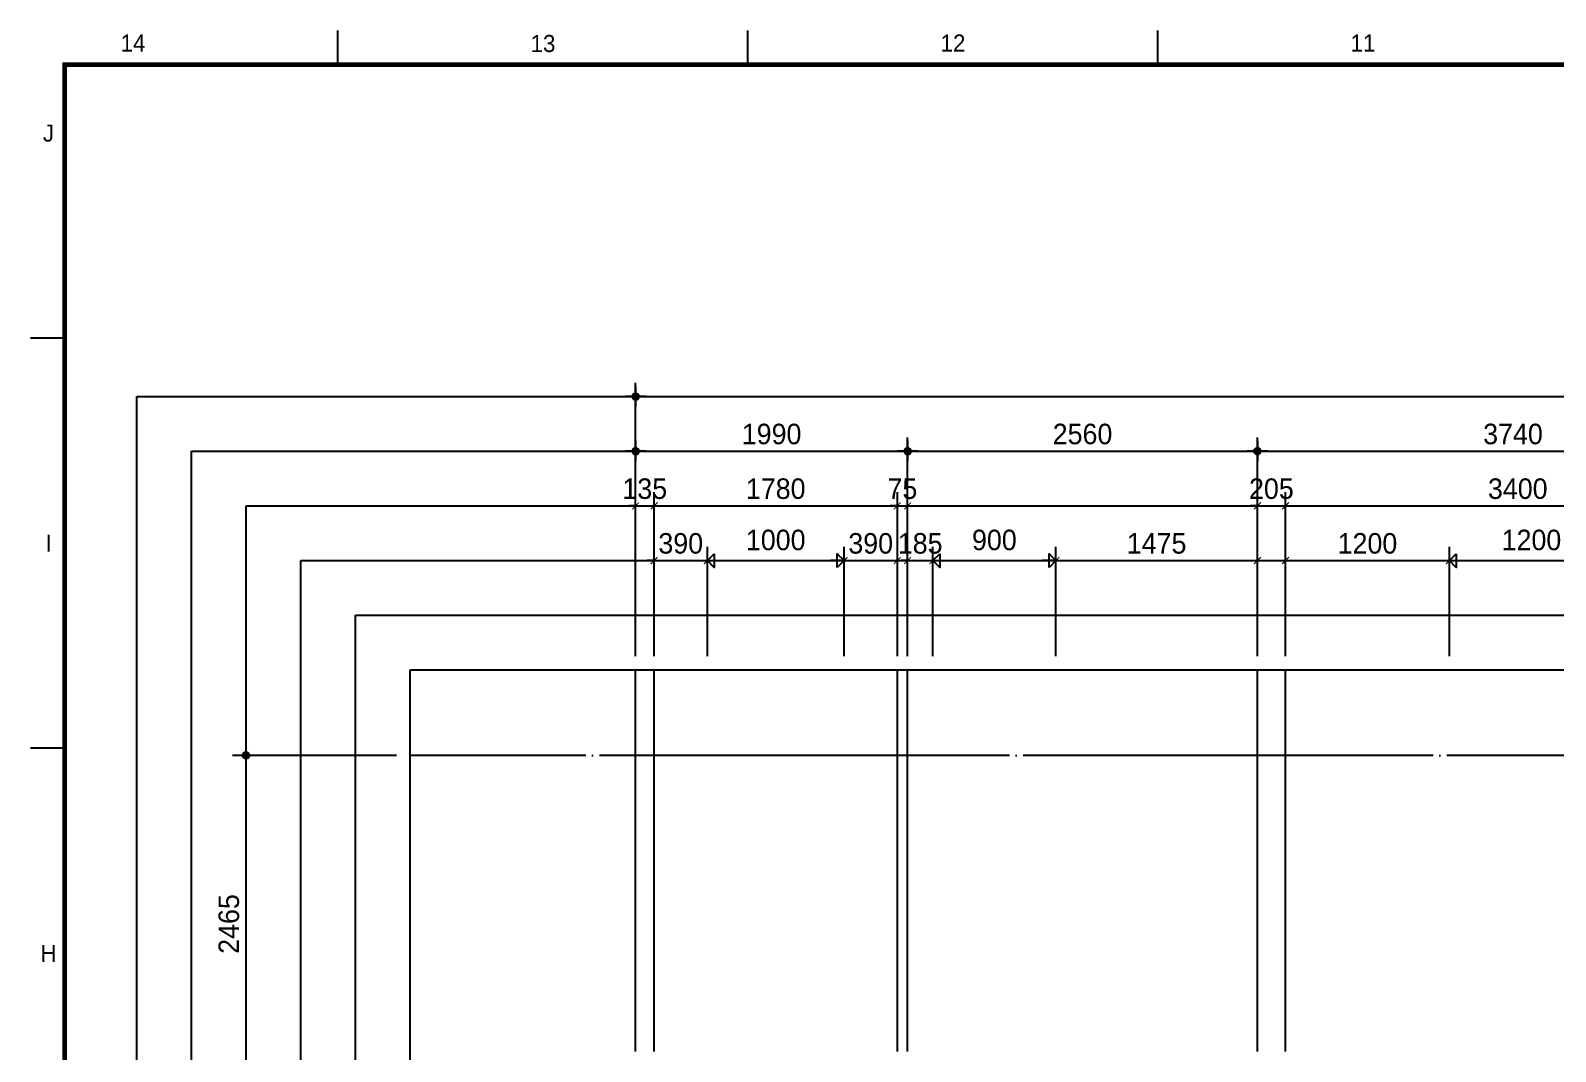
# Model space of a CAD drawing. Header units: millimetres. Extents: x -24416 to 92204, y -190080 to 23760.
# Drawn here: x 800 to 11959, y -138747 to -131280 of the extents above; entities that cross this region are included whole.
import ezdxf
from ezdxf.enums import TextEntityAlignment as Align

# ---------------------------------------------------------------- set-up
doc = ezdxf.new("R2010")
doc.units = ezdxf.units.MM
doc.header["$LTSCALE"] = 50
doc.linetypes.add('AUDIT_D_220706163347-0', pattern=[0])
doc.linetypes.add('CEN', pattern=[62, 60, -1, 0, -1])
doc.layers.get('defpoints').update_dxf_attribs({"color": 139})
for name, color, linetype in [('AA-BORD-FORM', 7, 'Continuous'), ('AA-BORD-TEXT', 3, 'Continuous'), ('AA-XXXX-DIMS', 7, 'Continuous'), ('ARDM', 7, 'Continuous'), ('CEN_CON', 1, 'CEN'), ('DIM', 7, 'AUDIT_D_220706163347-0'), ('실명박스', 7, 'AUDIT_D_220706163347-0')]:
    doc.layers.add(name, color=color, linetype=linetype)
doc.layers.add('AA-XXXX-MC', color=153, linetype='AUDIT_D_220706163347-0', plot=False)
doc.styles.add('HAUD01', font='Dotum.ttf')
doc.styles.add('맑은고딕', font='malgun.ttf', dxfattribs={"width": 0.9})
doc.dimstyles.new('DIM-50', dxfattribs={"dimscale": 50, "dimtxt": 3, "dimasz": 1, "dimexe": 2, "dimexo": 2, "dimgap": 1, "dimtad": 1, "dimdec": 0, "dimzin": 0, "dimdsep": 46, "dimtxsty": '맑은고딕', "dimblk1": 'DIMDOT', "dimblk2": 'DIMDOT', "dimsah": 1, "dimcen": 0.09, "dimdle": 2, "dimclrd": 7, "dimclre": 7, "dimclrt": 3, "dimadec": 0, "dimazin": 0, "dimtfac": 1, "dimtdec": 0, "dimtix": 1, "dimtmove": 2, "dimatfit": 3, "dimldrblk": 'DIMDOT', "dimfxl": 1, "dimtolj": 1, "dimtzin": 0, "dimarcsym": 0})
doc.dimstyles.new('MCDIM-50', dxfattribs={"dimscale": 50, "dimtxt": 3, "dimasz": 1, "dimexe": 2, "dimexo": 2, "dimgap": 1, "dimtad": 1, "dimdec": 0, "dimzin": 0, "dimdsep": 46, "dimtxsty": '맑은고딕', "dimblk1": 'ARCHTICK', "dimblk2": 'ARCHTICK', "dimsah": 1, "dimcen": 0.09, "dimdle": 2, "dimclrd": 7, "dimclre": 7, "dimclrt": 3, "dimadec": 0, "dimazin": 0, "dimtfac": 1, "dimtdec": 0, "dimtix": 1, "dimtmove": 2, "dimatfit": 3, "dimldrblk": 'ARCHTICK', "dimfxl": 1, "dimtolj": 1, "dimtzin": 0, "dimarcsym": 0})
doc.dimstyles.new('외부100-win', dxfattribs={"dimscale": 50, "dimtxt": 3, "dimasz": 1, "dimexe": 2, "dimexo": 2.5, "dimgap": 1.5, "dimtad": 1, "dimdec": 0, "dimzin": 0, "dimdsep": 46, "dimtxsty": '맑은고딕', "dimblk": 'DO2-2', "dimblk1": 'DO2-2', "dimblk2": 'DIMDOT', "dimcen": 0.09, "dimdle": 2, "dimclrd": 7, "dimclre": 7, "dimclrt": 3, "dimadec": 0, "dimazin": 0, "dimtfac": 1, "dimtdec": 0, "dimtix": 1, "dimtmove": 2, "dimatfit": 3, "dimldrblk": 'DO2-2', "dimfxl": 1, "dimtolj": 1, "dimtzin": 0, "dimarcsym": 0})

# ---------------------------------------------------------------- blocks, each defined once
blk = doc.blocks.new('XR-FORM 청주월명')
at = {"layer": 'AA-BORD-FORM', "color": 2}
for p, q in [((61, 577), (61, 582)), ((121, 577), (121, 582)), ((181, 577), (181, 582)), ((21, 537), (16, 537)), ((21, 477), (16, 477))]:
    blk.add_line(p, q, dxfattribs=at)
at = {"layer": 'AA-BORD-FORM', "color": 2, "const_width": 0.682}
blk.add_lwpolyline([(21, 17), (21, 577), (821, 577), (821, 17)], close=True, dxfattribs=at)
at = {"layer": 'AA-BORD-TEXT', "color": 7, "style": 'HAUD01'}
for s, p in [('14', (31, 580.17)), ('13', (91, 580.1)), ('12', (151, 580.17)), ('11', (211, 580.17)), ('J', (18.63, 567)), ('I', (18.67, 507)), ('H', (18.63, 447))]:
    blk.add_text(s, height=2.5, dxfattribs=at).set_placement(p, align=Align.MIDDLE_CENTER)
blk = doc.blocks.new('A$C415C5DAF')
at = {"layer": 'AA-XXXX-MC'}
for p, q in [((-7122, -157125), (-7122, -154335)), ((-5342, -157125), (-5342, -154335)), ((-2502, -157125), (-2502, -154335))]:
    blk.add_line(p, q, dxfattribs=at)
at = {"layer": 'CEN_CON'}
for p, q in [((-7257, -157125), (-7257, -154335)), ((-5267, -157125), (-5267, -154335)), ((-2707, -157125), (-2707, -154335)), ((1678, -154960), (-8909, -154960))]:
    blk.add_line(p, q, dxfattribs=at)
blk = doc.blocks.new('DIMDOT')
at = {"layer": 'AA-XXXX-DIMS'}
for p, q in [((-1.5, 0), (1.5, 0)), ((0, -1.5), (0, 1.5))]:
    blk.add_line(p, q, dxfattribs=at)
for radius in [0.5, 0.25]:
    blk.add_circle((0, 0), radius, dxfattribs=at)
blk = doc.blocks.new('*D366')
at = {"layer": 'defpoints', "color": 0, "transparency": 16777216}
for p in [(10305, -158117), (8315, -159717), (10305, -159717)]:
    blk.add_point(p, dxfattribs=at)
at = {"layer": 'DIM', "color": 7, "lineweight": -2, "transparency": 16777216}
for p, q in [((8315, -159617), (8315, -158017)), ((8365, -158117), (10255, -158117)), ((10305, -159617), (10305, -158017))]:
    blk.add_line(p, q, dxfattribs=at)
at = {"layer": 'DIM', "color": 7, "lineweight": -2, "transparency": 16777216, "xscale": 50, "yscale": 50, "zscale": 50, "rotation": 180}
blk.add_blockref('DIMDOT', (8315, -158117), dxfattribs=at)
at = {"layer": 'DIM', "color": 7, "lineweight": -2, "transparency": 16777216, "xscale": 50, "yscale": 50, "zscale": 50}
blk.add_blockref('DIMDOT', (10305, -158117), dxfattribs=at)
at = {"layer": 'DIM', "color": 3, "transparency": 16777216, "insert": (9310, -157992), "char_height": 150, "attachment_point": 5, "style": 'HAUD01'}
blk.add_mtext('\\A1;1990', dxfattribs=at)
blk = doc.blocks.new('*D367')
at = {"layer": 'defpoints', "color": 0, "transparency": 16777216}
for p in [(12865, -158117), (10305, -159717), (12865, -159717)]:
    blk.add_point(p, dxfattribs=at)
at = {"layer": 'DIM', "color": 7, "lineweight": -2, "transparency": 16777216}
for p, q in [((10305, -159617), (10305, -158017)), ((10355, -158117), (12815, -158117)), ((12865, -159617), (12865, -158017))]:
    blk.add_line(p, q, dxfattribs=at)
at = {"layer": 'DIM', "color": 7, "lineweight": -2, "transparency": 16777216, "xscale": 50, "yscale": 50, "zscale": 50, "rotation": 180}
blk.add_blockref('DIMDOT', (10305, -158117), dxfattribs=at)
at = {"layer": 'DIM', "color": 7, "lineweight": -2, "transparency": 16777216, "xscale": 50, "yscale": 50, "zscale": 50}
blk.add_blockref('DIMDOT', (12865, -158117), dxfattribs=at)
at = {"layer": 'DIM', "color": 3, "transparency": 16777216, "insert": (11585, -157992), "char_height": 150, "attachment_point": 5, "style": 'HAUD01'}
blk.add_mtext('\\A1;2560', dxfattribs=at)
blk = doc.blocks.new('*D368')
at = {"layer": 'defpoints', "color": 0, "transparency": 16777216}
for p in [(16605, -158117), (12865, -159717), (16605, -159717)]:
    blk.add_point(p, dxfattribs=at)
at = {"layer": 'DIM', "color": 7, "lineweight": -2, "transparency": 16777216}
for p, q in [((12865, -159617), (12865, -158017)), ((12915, -158117), (16555, -158117)), ((16605, -159617), (16605, -158017))]:
    blk.add_line(p, q, dxfattribs=at)
at = {"layer": 'DIM', "color": 7, "lineweight": -2, "transparency": 16777216, "xscale": 50, "yscale": 50, "zscale": 50, "rotation": 180}
blk.add_blockref('DIMDOT', (12865, -158117), dxfattribs=at)
at = {"layer": 'DIM', "color": 7, "lineweight": -2, "transparency": 16777216, "xscale": 50, "yscale": 50, "zscale": 50}
blk.add_blockref('DIMDOT', (16605, -158117), dxfattribs=at)
at = {"layer": 'DIM', "color": 3, "transparency": 16777216, "insert": (14735, -157992), "char_height": 150, "attachment_point": 5, "style": 'HAUD01'}
blk.add_mtext('\\A1;3740', dxfattribs=at)
blk = doc.blocks.new('*D378')
at = {"layer": 'defpoints', "color": 0, "transparency": 16777216}
for p in [(33575, -157717), (8315, -159717), (33575, -159717)]:
    blk.add_point(p, dxfattribs=at)
at = {"layer": 'DIM', "color": 7, "lineweight": -2, "transparency": 16777216}
for p, q in [((8315, -159617), (8315, -157617)), ((33575, -159617), (33575, -157617)), ((8365, -157717), (33525, -157717))]:
    blk.add_line(p, q, dxfattribs=at)
at = {"layer": 'DIM', "color": 7, "lineweight": -2, "transparency": 16777216, "xscale": 50, "yscale": 50, "zscale": 50, "rotation": 180}
blk.add_blockref('DIMDOT', (8315, -157717), dxfattribs=at)
at = {"layer": 'DIM', "color": 7, "lineweight": -2, "transparency": 16777216, "xscale": 50, "yscale": 50, "zscale": 50}
blk.add_blockref('DIMDOT', (33575, -157717), dxfattribs=at)
at = {"layer": 'DIM', "color": 3, "transparency": 16777216, "insert": (20945, -157592), "char_height": 150, "attachment_point": 5, "style": 'HAUD01'}
blk.add_mtext('\\A1;25260', dxfattribs=at)
blk = doc.blocks.new('_ArchTick')
at = {"color": 0, "linetype": 'ByBlock', "const_width": 0.15}
blk.add_lwpolyline([(-0.5, -0.5), (0.5, 0.5)], dxfattribs=at)
blk = doc.blocks.new('*D379')
at = {"layer": 'defpoints', "color": 0, "linetype": 'ByBlock', "transparency": 16777216}
for p in [(8450, -158517), (8315, -159717), (8450, -159717)]:
    blk.add_point(p, dxfattribs=at)
at = {"layer": 'DIM', "color": 7, "linetype": 'ByBlock', "lineweight": -2, "transparency": 16777216}
for p, q in [((8315, -159617), (8315, -158417)), ((8450, -159617), (8450, -158417)), ((8315, -158517), (8265, -158517)), ((8315, -158517), (8450, -158517)), ((8450, -158517), (8500, -158517))]:
    blk.add_line(p, q, dxfattribs=at)
at = {"layer": 'DIM', "color": 7, "linetype": 'ByBlock', "lineweight": -2, "transparency": 16777216, "xscale": 50, "yscale": 50, "zscale": 50}
blk.add_blockref('_ArchTick', (8315, -158517), dxfattribs=at)
at = {"layer": 'DIM', "color": 7, "linetype": 'ByBlock', "lineweight": -2, "transparency": 16777216, "xscale": 50, "yscale": 50, "zscale": 50, "rotation": 180}
blk.add_blockref('_ArchTick', (8450, -158517), dxfattribs=at)
at = {"layer": 'DIM', "color": 3, "linetype": 'ByBlock', "transparency": 16777216, "insert": (8382, -158392), "char_height": 150, "attachment_point": 5, "style": 'HAUD01'}
blk.add_mtext('\\A1;135', dxfattribs=at)
blk = doc.blocks.new('*D380')
at = {"layer": 'defpoints', "color": 0, "linetype": 'ByBlock', "transparency": 16777216}
for p in [(10230, -158517), (8450, -159717), (10230, -159717)]:
    blk.add_point(p, dxfattribs=at)
at = {"layer": 'DIM', "color": 7, "linetype": 'ByBlock', "lineweight": -2, "transparency": 16777216}
for p, q in [((8450, -159617), (8450, -158417)), ((10230, -159617), (10230, -158417)), ((8350, -158517), (10330, -158517))]:
    blk.add_line(p, q, dxfattribs=at)
at = {"layer": 'DIM', "color": 7, "linetype": 'ByBlock', "lineweight": -2, "transparency": 16777216, "xscale": 50, "yscale": 50, "zscale": 50, "rotation": 180}
blk.add_blockref('_ArchTick', (8450, -158517), dxfattribs=at)
at = {"layer": 'DIM', "color": 7, "linetype": 'ByBlock', "lineweight": -2, "transparency": 16777216, "xscale": 50, "yscale": 50, "zscale": 50}
blk.add_blockref('_ArchTick', (10230, -158517), dxfattribs=at)
at = {"layer": 'DIM', "color": 3, "linetype": 'ByBlock', "transparency": 16777216, "insert": (9340, -158392), "char_height": 150, "attachment_point": 5, "style": 'HAUD01'}
blk.add_mtext('\\A1;1780', dxfattribs=at)
blk = doc.blocks.new('*D381')
at = {"layer": 'defpoints', "color": 0, "linetype": 'ByBlock', "transparency": 16777216}
for p in [(10305, -158517), (10230, -159717), (10305, -159717)]:
    blk.add_point(p, dxfattribs=at)
at = {"layer": 'DIM', "color": 7, "linetype": 'ByBlock', "lineweight": -2, "transparency": 16777216}
for p, q in [((10230, -159617), (10230, -158417)), ((10305, -159617), (10305, -158417)), ((10230, -158517), (10180, -158517)), ((10230, -158517), (10305, -158517)), ((10305, -158517), (10355, -158517))]:
    blk.add_line(p, q, dxfattribs=at)
at = {"layer": 'DIM', "color": 7, "linetype": 'ByBlock', "lineweight": -2, "transparency": 16777216, "xscale": 50, "yscale": 50, "zscale": 50}
blk.add_blockref('_ArchTick', (10230, -158517), dxfattribs=at)
at = {"layer": 'DIM', "color": 7, "linetype": 'ByBlock', "lineweight": -2, "transparency": 16777216, "xscale": 50, "yscale": 50, "zscale": 50, "rotation": 180}
blk.add_blockref('_ArchTick', (10305, -158517), dxfattribs=at)
at = {"layer": 'DIM', "color": 3, "linetype": 'ByBlock', "transparency": 16777216, "insert": (10267, -158392), "char_height": 150, "attachment_point": 5, "style": 'HAUD01'}
blk.add_mtext('\\A1;75', dxfattribs=at)
blk = doc.blocks.new('*D382')
at = {"layer": 'defpoints', "color": 0, "linetype": 'ByBlock', "transparency": 16777216}
for p in [(13070, -158517), (12865, -159717), (13070, -159717)]:
    blk.add_point(p, dxfattribs=at)
at = {"layer": 'DIM', "color": 7, "linetype": 'ByBlock', "lineweight": -2, "transparency": 16777216}
for p, q in [((12865, -159617), (12865, -158417)), ((13070, -159617), (13070, -158417)), ((12865, -158517), (12815, -158517)), ((12865, -158517), (13070, -158517)), ((13070, -158517), (13120, -158517))]:
    blk.add_line(p, q, dxfattribs=at)
at = {"layer": 'DIM', "color": 7, "linetype": 'ByBlock', "lineweight": -2, "transparency": 16777216, "xscale": 50, "yscale": 50, "zscale": 50}
blk.add_blockref('_ArchTick', (12865, -158517), dxfattribs=at)
at = {"layer": 'DIM', "color": 7, "linetype": 'ByBlock', "lineweight": -2, "transparency": 16777216, "xscale": 50, "yscale": 50, "zscale": 50, "rotation": 180}
blk.add_blockref('_ArchTick', (13070, -158517), dxfattribs=at)
at = {"layer": 'DIM', "color": 3, "linetype": 'ByBlock', "transparency": 16777216, "insert": (12967, -158392), "char_height": 150, "attachment_point": 5, "style": 'HAUD01'}
blk.add_mtext('\\A1;205', dxfattribs=at)
blk = doc.blocks.new('*D383')
at = {"layer": 'defpoints', "color": 0, "linetype": 'ByBlock', "transparency": 16777216}
for p in [(16470, -158517), (13070, -159717), (16470, -159717)]:
    blk.add_point(p, dxfattribs=at)
at = {"layer": 'DIM', "color": 7, "linetype": 'ByBlock', "lineweight": -2, "transparency": 16777216}
for p, q in [((13070, -159617), (13070, -158417)), ((16470, -159617), (16470, -158417)), ((12970, -158517), (16570, -158517))]:
    blk.add_line(p, q, dxfattribs=at)
at = {"layer": 'DIM', "color": 7, "linetype": 'ByBlock', "lineweight": -2, "transparency": 16777216, "xscale": 50, "yscale": 50, "zscale": 50, "rotation": 180}
blk.add_blockref('_ArchTick', (13070, -158517), dxfattribs=at)
at = {"layer": 'DIM', "color": 7, "linetype": 'ByBlock', "lineweight": -2, "transparency": 16777216, "xscale": 50, "yscale": 50, "zscale": 50}
blk.add_blockref('_ArchTick', (16470, -158517), dxfattribs=at)
at = {"layer": 'DIM', "color": 3, "linetype": 'ByBlock', "transparency": 16777216, "insert": (14770, -158392), "char_height": 150, "attachment_point": 5, "style": 'HAUD01'}
blk.add_mtext('\\A1;3400', dxfattribs=at)
blk = doc.blocks.new('*D400')
at = {"layer": 'defpoints', "color": 0, "linetype": 'ByBlock', "transparency": 16777216}
for p in [(8840, -158917), (8450, -159717), (8840, -159717)]:
    blk.add_point(p, dxfattribs=at)
at = {"layer": 'DIM', "color": 7, "linetype": 'ByBlock', "lineweight": -2, "transparency": 16777216}
for p, q in [((8450, -159617), (8450, -158817)), ((8840, -159617), (8840, -158817)), ((8450, -158917), (8400, -158917)), ((8450, -158917), (8840, -158917)), ((8840, -158917), (8890, -158917))]:
    blk.add_line(p, q, dxfattribs=at)
at = {"layer": 'DIM', "color": 7, "linetype": 'ByBlock', "lineweight": -2, "transparency": 16777216, "xscale": 50, "yscale": 50, "zscale": 50}
blk.add_blockref('_ArchTick', (8450, -158917), dxfattribs=at)
at = {"layer": 'DIM', "color": 7, "linetype": 'ByBlock', "lineweight": -2, "transparency": 16777216, "xscale": 50, "yscale": 50, "zscale": 50, "rotation": 180}
blk.add_blockref('_ArchTick', (8840, -158917), dxfattribs=at)
at = {"layer": 'DIM', "color": 3, "linetype": 'ByBlock', "transparency": 16777216, "insert": (8645, -158792), "char_height": 150, "attachment_point": 5, "style": 'HAUD01'}
blk.add_mtext('\\A1;390', dxfattribs=at)
blk = doc.blocks.new('DO2-2')
at = {"layer": 'ARDM'}
blk.add_line((0, 0), (-2, 0), dxfattribs=at)
blk.add_lwpolyline([(-1, -1), (-1, 1), (0, 0)], close=True, dxfattribs=at)
blk = doc.blocks.new('*D401')
at = {"layer": 'defpoints', "color": 0, "linetype": 'ByBlock', "transparency": 16777216}
for p in [(9840, -158917), (8840, -159717), (9840, -159717)]:
    blk.add_point(p, dxfattribs=at)
at = {"layer": 'DIM', "color": 7, "linetype": 'ByBlock', "lineweight": -2, "transparency": 16777216}
for p, q in [((8840, -159592), (8840, -158817)), ((9840, -159592), (9840, -158817)), ((8890, -158917), (9790, -158917))]:
    blk.add_line(p, q, dxfattribs=at)
at = {"layer": 'DIM', "color": 7, "linetype": 'ByBlock', "lineweight": -2, "transparency": 16777216, "xscale": 50, "yscale": 50, "zscale": 50, "rotation": 180}
blk.add_blockref('DO2-2', (8840, -158917), dxfattribs=at)
at = {"layer": 'DIM', "color": 7, "linetype": 'ByBlock', "lineweight": -2, "transparency": 16777216, "xscale": 50, "yscale": 50, "zscale": 50}
blk.add_blockref('DO2-2', (9840, -158917), dxfattribs=at)
at = {"layer": 'DIM', "color": 3, "linetype": 'ByBlock', "transparency": 16777216, "insert": (9340, -158767), "char_height": 150, "attachment_point": 5, "style": 'HAUD01'}
blk.add_mtext('\\A1;1000', dxfattribs=at)
blk = doc.blocks.new('*D402')
at = {"layer": 'defpoints', "color": 0, "linetype": 'ByBlock', "transparency": 16777216}
for p in [(10230, -158917), (9840, -159717), (10230, -159717)]:
    blk.add_point(p, dxfattribs=at)
at = {"layer": 'DIM', "color": 7, "linetype": 'ByBlock', "lineweight": -2, "transparency": 16777216}
for p, q in [((9840, -159617), (9840, -158817)), ((10230, -159617), (10230, -158817)), ((9840, -158917), (9790, -158917)), ((9840, -158917), (10230, -158917)), ((10230, -158917), (10280, -158917))]:
    blk.add_line(p, q, dxfattribs=at)
at = {"layer": 'DIM', "color": 7, "linetype": 'ByBlock', "lineweight": -2, "transparency": 16777216, "xscale": 50, "yscale": 50, "zscale": 50}
blk.add_blockref('_ArchTick', (9840, -158917), dxfattribs=at)
at = {"layer": 'DIM', "color": 7, "linetype": 'ByBlock', "lineweight": -2, "transparency": 16777216, "xscale": 50, "yscale": 50, "zscale": 50, "rotation": 180}
blk.add_blockref('_ArchTick', (10230, -158917), dxfattribs=at)
at = {"layer": 'DIM', "color": 3, "linetype": 'ByBlock', "transparency": 16777216, "insert": (10035, -158792), "char_height": 150, "attachment_point": 5, "style": 'HAUD01'}
blk.add_mtext('\\A1;390', dxfattribs=at)
blk = doc.blocks.new('*D403')
at = {"layer": 'defpoints', "color": 0, "linetype": 'ByBlock', "transparency": 16777216}
for p in [(10490, -158917), (10305, -159717), (10490, -159717)]:
    blk.add_point(p, dxfattribs=at)
at = {"layer": 'DIM', "color": 7, "linetype": 'ByBlock', "lineweight": -2, "transparency": 16777216}
for p, q in [((10305, -159617), (10305, -158817)), ((10490, -159617), (10490, -158817)), ((10305, -158917), (10255, -158917)), ((10305, -158917), (10490, -158917)), ((10490, -158917), (10540, -158917))]:
    blk.add_line(p, q, dxfattribs=at)
at = {"layer": 'DIM', "color": 7, "linetype": 'ByBlock', "lineweight": -2, "transparency": 16777216, "xscale": 50, "yscale": 50, "zscale": 50}
blk.add_blockref('_ArchTick', (10305, -158917), dxfattribs=at)
at = {"layer": 'DIM', "color": 7, "linetype": 'ByBlock', "lineweight": -2, "transparency": 16777216, "xscale": 50, "yscale": 50, "zscale": 50, "rotation": 180}
blk.add_blockref('_ArchTick', (10490, -158917), dxfattribs=at)
at = {"layer": 'DIM', "color": 3, "linetype": 'ByBlock', "transparency": 16777216, "insert": (10397, -158792), "char_height": 150, "attachment_point": 5, "style": 'HAUD01'}
blk.add_mtext('\\A1;185', dxfattribs=at)
blk = doc.blocks.new('*D404')
at = {"layer": 'defpoints', "color": 0, "linetype": 'ByBlock', "transparency": 16777216}
for p in [(11390, -158917), (10490, -159717), (11390, -159717)]:
    blk.add_point(p, dxfattribs=at)
at = {"layer": 'DIM', "color": 7, "linetype": 'ByBlock', "lineweight": -2, "transparency": 16777216}
for p, q in [((10490, -159592), (10490, -158817)), ((11390, -159592), (11390, -158817)), ((10540, -158917), (11340, -158917))]:
    blk.add_line(p, q, dxfattribs=at)
at = {"layer": 'DIM', "color": 7, "linetype": 'ByBlock', "lineweight": -2, "transparency": 16777216, "xscale": 50, "yscale": 50, "zscale": 50, "rotation": 180}
blk.add_blockref('DO2-2', (10490, -158917), dxfattribs=at)
at = {"layer": 'DIM', "color": 7, "linetype": 'ByBlock', "lineweight": -2, "transparency": 16777216, "xscale": 50, "yscale": 50, "zscale": 50}
blk.add_blockref('DO2-2', (11390, -158917), dxfattribs=at)
at = {"layer": 'DIM', "color": 3, "linetype": 'ByBlock', "transparency": 16777216, "insert": (10940, -158767), "char_height": 150, "attachment_point": 5, "style": 'HAUD01'}
blk.add_mtext('\\A1;900', dxfattribs=at)
blk = doc.blocks.new('*D405')
at = {"layer": 'defpoints', "color": 0, "linetype": 'ByBlock', "transparency": 16777216}
for p in [(12865, -158917), (11390, -159717), (12865, -159717)]:
    blk.add_point(p, dxfattribs=at)
at = {"layer": 'DIM', "color": 7, "linetype": 'ByBlock', "lineweight": -2, "transparency": 16777216}
for p, q in [((11390, -159617), (11390, -158817)), ((12865, -159617), (12865, -158817)), ((11290, -158917), (12965, -158917))]:
    blk.add_line(p, q, dxfattribs=at)
at = {"layer": 'DIM', "color": 7, "linetype": 'ByBlock', "lineweight": -2, "transparency": 16777216, "xscale": 50, "yscale": 50, "zscale": 50, "rotation": 180}
blk.add_blockref('_ArchTick', (11390, -158917), dxfattribs=at)
at = {"layer": 'DIM', "color": 7, "linetype": 'ByBlock', "lineweight": -2, "transparency": 16777216, "xscale": 50, "yscale": 50, "zscale": 50}
blk.add_blockref('_ArchTick', (12865, -158917), dxfattribs=at)
at = {"layer": 'DIM', "color": 3, "linetype": 'ByBlock', "transparency": 16777216, "insert": (12127, -158792), "char_height": 150, "attachment_point": 5, "style": 'HAUD01'}
blk.add_mtext('\\A1;1475', dxfattribs=at)
blk = doc.blocks.new('*D406')
at = {"layer": 'defpoints', "color": 0, "linetype": 'ByBlock', "transparency": 16777216}
for p in [(14270, -158917), (13070, -159717), (14270, -159717)]:
    blk.add_point(p, dxfattribs=at)
at = {"layer": 'DIM', "color": 7, "linetype": 'ByBlock', "lineweight": -2, "transparency": 16777216}
for p, q in [((13070, -159617), (13070, -158817)), ((14270, -159617), (14270, -158817)), ((12970, -158917), (14370, -158917))]:
    blk.add_line(p, q, dxfattribs=at)
at = {"layer": 'DIM', "color": 7, "linetype": 'ByBlock', "lineweight": -2, "transparency": 16777216, "xscale": 50, "yscale": 50, "zscale": 50, "rotation": 180}
blk.add_blockref('_ArchTick', (13070, -158917), dxfattribs=at)
at = {"layer": 'DIM', "color": 7, "linetype": 'ByBlock', "lineweight": -2, "transparency": 16777216, "xscale": 50, "yscale": 50, "zscale": 50}
blk.add_blockref('_ArchTick', (14270, -158917), dxfattribs=at)
at = {"layer": 'DIM', "color": 3, "linetype": 'ByBlock', "transparency": 16777216, "insert": (13670, -158792), "char_height": 150, "attachment_point": 5, "style": 'HAUD01'}
blk.add_mtext('\\A1;1200', dxfattribs=at)
blk = doc.blocks.new('*D407')
at = {"layer": 'defpoints', "color": 0, "linetype": 'ByBlock', "transparency": 16777216}
for p in [(15470, -158917), (14270, -159717), (15470, -159717)]:
    blk.add_point(p, dxfattribs=at)
at = {"layer": 'DIM', "color": 7, "linetype": 'ByBlock', "lineweight": -2, "transparency": 16777216}
for p, q in [((14270, -159592), (14270, -158817)), ((15470, -159592), (15470, -158817)), ((14320, -158917), (15420, -158917))]:
    blk.add_line(p, q, dxfattribs=at)
at = {"layer": 'DIM', "color": 7, "linetype": 'ByBlock', "lineweight": -2, "transparency": 16777216, "xscale": 50, "yscale": 50, "zscale": 50, "rotation": 180}
blk.add_blockref('DO2-2', (14270, -158917), dxfattribs=at)
at = {"layer": 'DIM', "color": 7, "linetype": 'ByBlock', "lineweight": -2, "transparency": 16777216, "xscale": 50, "yscale": 50, "zscale": 50}
blk.add_blockref('DO2-2', (15470, -158917), dxfattribs=at)
at = {"layer": 'DIM', "color": 3, "linetype": 'ByBlock', "transparency": 16777216, "insert": (14870, -158767), "char_height": 150, "attachment_point": 5, "style": 'HAUD01'}
blk.add_mtext('\\A1;1200', dxfattribs=at)
blk = doc.blocks.new('*D416')
at = {"layer": 'defpoints', "color": 0, "transparency": 16777216}
for p in [(5464, -160342), (6664, -160342), (6664, -162807)]:
    blk.add_point(p, dxfattribs=at)
at = {"layer": 'DIM', "color": 7, "lineweight": -2, "transparency": 16777216}
for p, q in [((6564, -160342), (5364, -160342)), ((5464, -162757), (5464, -160392)), ((6564, -162807), (5364, -162807))]:
    blk.add_line(p, q, dxfattribs=at)
at = {"layer": 'DIM', "color": 7, "lineweight": -2, "transparency": 16777216, "xscale": 50, "yscale": 50, "zscale": 50}
for p, rotation in [((5464, -160342), 90), ((5464, -162807), 270)]:
    blk.add_blockref('DIMDOT', p, dxfattribs=dict(at, rotation=rotation))
at = {"layer": 'DIM', "color": 3, "transparency": 16777216, "insert": (5339, -161575), "char_height": 150, "attachment_point": 5, "rotation": 90, "style": 'HAUD01'}
blk.add_mtext('\\A1;2465', dxfattribs=at)
blk = doc.blocks.new('DIM-1108')
at = {"layer": 'DIM'}
for base, p1, p2, picture, middle in [((33574.7, -157717.4), (8314.7, -159717.4), (33574.7, -159717.4), '*D378', (20944.7, -157592.3)), ((10304.7, -158117.4), (8314.7, -159717.4), (10304.7, -159717.4), '*D366', (9309.7, -157992.3)), ((12864.7, -158117.4), (10304.7, -159717.4), (12864.7, -159717.4), '*D367', (11584.7, -157992.3)), ((16604.7, -158117.4), (12864.7, -159717.4), (16604.7, -159717.4), '*D368', (14734.7, -157992.3))]:
    dim = blk.add_linear_dim(base=base, p1=p1, p2=p2, dimstyle='DIM-50', override={"dimscale": 50, "dimtxsty": 'HAUD01'}, dxfattribs=at)
    dim.commit()
    dim.dimension.update_dxf_attribs({"geometry": picture, "text_midpoint": middle})
at = {"layer": 'DIM', "linetype": 'ByBlock'}
for base, p1, p2, dimstyle, picture, middle in [((8449.7, -158517.4), (8314.7, -159717.4), (8449.7, -159717.4), 'MCDIM-50', '*D379', (8382.2, -158392.3)), ((10229.7, -158517.4), (8449.7, -159717.4), (10229.7, -159717.4), 'MCDIM-50', '*D380', (9339.7, -158392.3)), ((10304.7, -158517.4), (10229.7, -159717.4), (10304.7, -159717.4), 'MCDIM-50', '*D381', (10267.2, -158392.3)), ((13069.7, -158517.4), (12864.7, -159717.4), (13069.7, -159717.4), 'MCDIM-50', '*D382', (12967.2, -158392.3)), ((16469.7, -158517.4), (13069.7, -159717.4), (16469.7, -159717.4), 'MCDIM-50', '*D383', (14769.7, -158392.3)), ((9839.7, -158917.4), (8839.7, -159717.4), (9839.7, -159717.4), '외부100-win', '*D401', (9339.7, -158767.3)), ((11389.7, -158917.4), (10489.7, -159717.4), (11389.7, -159717.4), '외부100-win', '*D404', (10939.7, -158767.3)), ((15469.7, -158917.4), (14269.7, -159717.4), (15469.7, -159717.4), '외부100-win', '*D407', (14869.7, -158767.3)), ((8839.7, -158917.4), (8449.7, -159717.4), (8839.7, -159717.4), 'MCDIM-50', '*D400', (8644.7, -158792.3)), ((10229.7, -158917.4), (9839.7, -159717.4), (10229.7, -159717.4), 'MCDIM-50', '*D402', (10034.7, -158792.3)), ((10489.7, -158917.4), (10304.7, -159717.4), (10489.7, -159717.4), 'MCDIM-50', '*D403', (10397.2, -158792.3)), ((12864.7, -158917.4), (11389.7, -159717.4), (12864.7, -159717.4), 'MCDIM-50', '*D405', (12127.2, -158792.3)), ((14269.7, -158917.4), (13069.7, -159717.4), (14269.7, -159717.4), 'MCDIM-50', '*D406', (13669.7, -158792.3))]:
    dim = blk.add_linear_dim(base=base, p1=p1, p2=p2, dimstyle=dimstyle, override={"dimtxsty": 'HAUD01'}, dxfattribs=at)
    dim.commit()
    dim.dimension.update_dxf_attribs({"geometry": picture, "text_midpoint": middle})
at = {"layer": 'DIM'}
dim = blk.add_linear_dim(base=(5463.7, -160342.4), p1=(6663.7, -162807.4), p2=(6663.7, -160342.4), angle=90, dimstyle='DIM-50', override={"dimtxsty": 'HAUD01'}, dxfattribs=at)
dim.commit()
dim.dimension.update_dxf_attribs({"geometry": '*D416', "text_midpoint": (5338.6, -161574.9)})

msp = doc.modelspace()

# ---------------------------------------------------------------- linework, layer by layer
at = {"layer": 'defpoints'}
for points in [[(1577, -133957), (37093, -133957), (37093, -151682), (1577, -151682)], [(1977, -134357), (36693, -134357), (36693, -151282), (1977, -151282)], [(2377, -134757), (36293, -134757), (36293, -150882), (2377, -150882)], [(2777, -135157), (35893, -135157), (35893, -150482), (2777, -150482)], [(3177, -135557), (35493, -135557), (35493, -150082), (3177, -150082)], [(3577, -135957), (35093, -135957), (35093, -149682), (3577, -149682)]]:
    msp.add_lwpolyline(points, close=True, dxfattribs=at)

# ---------------------------------------------------------------- block references
msp.add_blockref('DIM-1108', (-3087, 23760))
at = {"xscale": 50, "yscale": 50, "zscale": 50}
msp.add_blockref('XR-FORM 청주월명', (0, -160380), dxfattribs=at)
at = {"layer": '실명박스'}
msp.add_blockref('A$C415C5DAF', (12485, 18377), dxfattribs=at)

doc.saveas('drawing.dxf')
